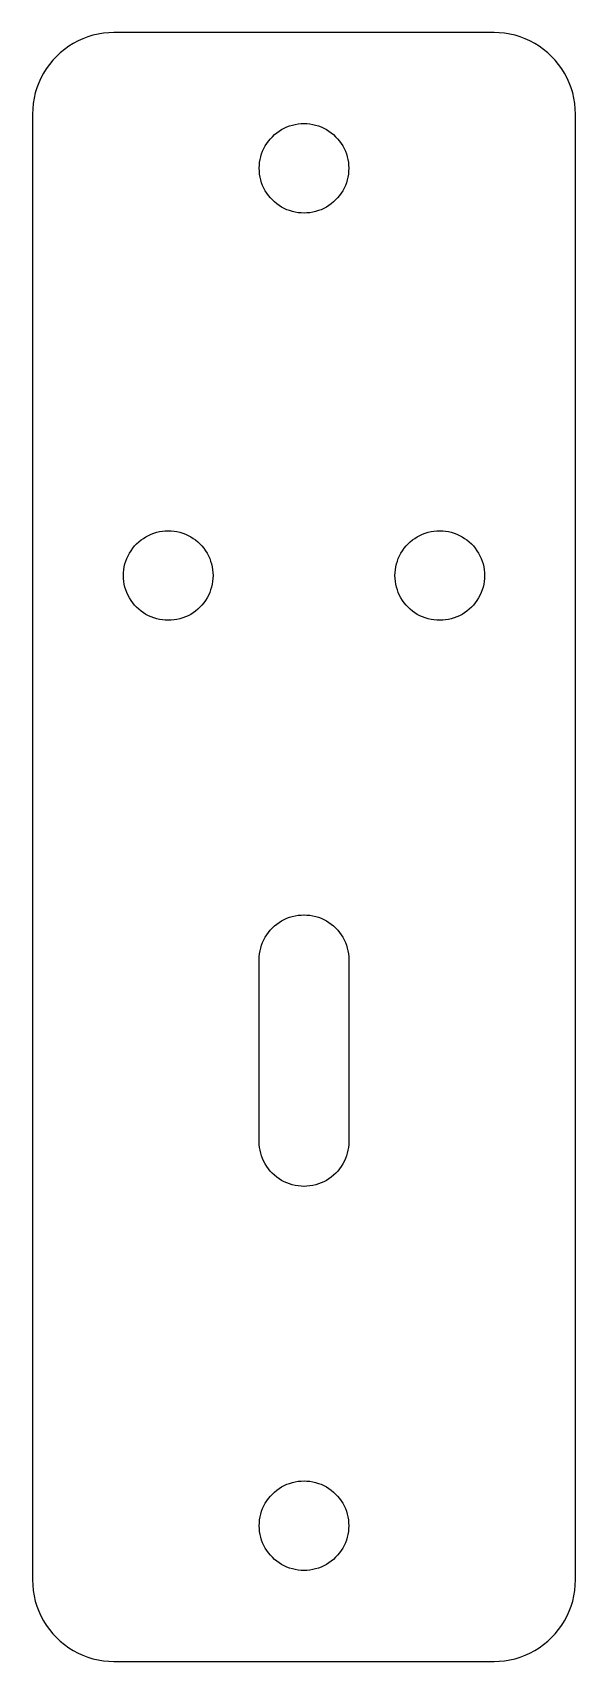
# Model space of a CAD drawing. Header units: millimetres. Extents: x -20 to 20, y -60 to 60.
import ezdxf

# ---------------------------------------------------------------- set-up
doc = ezdxf.new("R2010")
doc.units = ezdxf.units.MM

msp = doc.modelspace()

# ---------------------------------------------------------------- linework, layer by layer
at = {"layer": 'SCHNITT'}
for points in [[(14.39, -59.99), (14.78, -59.95), (15.17, -59.88), (15.55, -59.8), (15.93, -59.68), (16.3, -59.54), (16.65, -59.38), (17, -59.2), (17.33, -58.99), (17.65, -58.76), (17.96, -58.51), (18.24, -58.24), (18.51, -57.96), (18.76, -57.65), (18.99, -57.33), (19.2, -57), (19.38, -56.65), (19.54, -56.3), (19.68, -55.93), (19.8, -55.55), (19.88, -55.17), (19.95, -54.78), (19.99, -54.39), (20, -54), (20, 54), (19.99, 54.39), (19.95, 54.78), (19.88, 55.17), (19.8, 55.55), (19.68, 55.93), (19.54, 56.3), (19.38, 56.65), (19.2, 57), (18.99, 57.33), (18.76, 57.65), (18.51, 57.96), (18.24, 58.24), (17.96, 58.51), (17.65, 58.76), (17.33, 58.99), (17, 59.2), (16.65, 59.38), (16.3, 59.54), (15.93, 59.68), (15.55, 59.8), (15.17, 59.88), (14.78, 59.95), (14.39, 59.99), (14, 60), (-14, 60), (-14.39, 59.99), (-14.78, 59.95), (-15.17, 59.88), (-15.55, 59.8), (-15.93, 59.68), (-16.3, 59.54), (-16.65, 59.38), (-17, 59.2), (-17.33, 58.99), (-17.65, 58.76), (-17.96, 58.51), (-18.24, 58.24), (-18.51, 57.96), (-18.76, 57.65), (-18.99, 57.33), (-19.2, 57), (-19.38, 56.65), (-19.54, 56.3), (-19.68, 55.93), (-19.8, 55.55), (-19.88, 55.17), (-19.95, 54.78), (-19.99, 54.39), (-20, 54), (-20, -54), (-19.99, -54.39), (-19.95, -54.78), (-19.88, -55.17), (-19.8, -55.55), (-19.68, -55.93), (-19.54, -56.3), (-19.38, -56.65), (-19.2, -57), (-18.99, -57.33), (-18.76, -57.65), (-18.51, -57.96), (-18.24, -58.24), (-17.96, -58.51), (-17.65, -58.76), (-17.33, -58.99), (-17, -59.2), (-16.65, -59.38), (-16.3, -59.54), (-15.93, -59.68), (-15.55, -59.8), (-15.17, -59.88), (-14.78, -59.95), (-14.39, -59.99), (-14, -60), (14, -60)], [(-0.22, 46.71), (-0.43, 46.73), (-0.64, 46.76), (-0.85, 46.81), (-1.06, 46.88), (-1.26, 46.95), (-1.46, 47.04), (-1.65, 47.14), (-1.83, 47.26), (-2.01, 47.38), (-2.18, 47.52), (-2.33, 47.67), (-2.48, 47.82), (-2.62, 47.99), (-2.74, 48.17), (-2.86, 48.35), (-2.96, 48.54), (-3.05, 48.74), (-3.12, 48.94), (-3.19, 49.15), (-3.24, 49.36), (-3.27, 49.57), (-3.29, 49.78), (-3.3, 50), (-3.29, 50.22), (-3.27, 50.43), (-3.24, 50.64), (-3.19, 50.85), (-3.12, 51.06), (-3.05, 51.26), (-2.96, 51.46), (-2.86, 51.65), (-2.74, 51.83), (-2.62, 52.01), (-2.48, 52.18), (-2.33, 52.33), (-2.18, 52.48), (-2.01, 52.62), (-1.83, 52.74), (-1.65, 52.86), (-1.46, 52.96), (-1.26, 53.05), (-1.06, 53.12), (-0.85, 53.19), (-0.64, 53.24), (-0.43, 53.27), (-0.22, 53.29), (0, 53.3), (0.22, 53.29), (0.43, 53.27), (0.64, 53.24), (0.85, 53.19), (1.06, 53.12), (1.26, 53.05), (1.46, 52.96), (1.65, 52.86), (1.83, 52.74), (2.01, 52.62), (2.18, 52.48), (2.33, 52.33), (2.48, 52.18), (2.62, 52.01), (2.74, 51.83), (2.86, 51.65), (2.96, 51.46), (3.05, 51.26), (3.12, 51.06), (3.19, 50.85), (3.24, 50.64), (3.27, 50.43), (3.29, 50.22), (3.3, 50), (3.29, 49.78), (3.27, 49.57), (3.24, 49.36), (3.19, 49.15), (3.12, 48.94), (3.05, 48.74), (2.96, 48.54), (2.86, 48.35), (2.74, 48.17), (2.62, 47.99), (2.48, 47.82), (2.33, 47.67), (2.18, 47.52), (2.01, 47.38), (1.83, 47.26), (1.65, 47.14), (1.46, 47.04), (1.26, 46.95), (1.06, 46.88), (0.85, 46.81), (0.64, 46.76), (0.43, 46.73), (0.22, 46.71), (0, 46.7)], [(-10.22, 16.71), (-10.43, 16.73), (-10.64, 16.76), (-10.85, 16.81), (-11.06, 16.88), (-11.26, 16.95), (-11.46, 17.04), (-11.65, 17.14), (-11.83, 17.26), (-12.01, 17.38), (-12.18, 17.52), (-12.33, 17.67), (-12.48, 17.82), (-12.62, 17.99), (-12.74, 18.17), (-12.86, 18.35), (-12.96, 18.54), (-13.05, 18.74), (-13.12, 18.94), (-13.19, 19.15), (-13.24, 19.36), (-13.27, 19.57), (-13.29, 19.78), (-13.3, 20), (-13.29, 20.22), (-13.27, 20.43), (-13.24, 20.64), (-13.19, 20.85), (-13.12, 21.06), (-13.05, 21.26), (-12.96, 21.46), (-12.86, 21.65), (-12.74, 21.83), (-12.62, 22.01), (-12.48, 22.18), (-12.33, 22.33), (-12.18, 22.48), (-12.01, 22.62), (-11.83, 22.74), (-11.65, 22.86), (-11.46, 22.96), (-11.26, 23.05), (-11.06, 23.12), (-10.85, 23.19), (-10.64, 23.24), (-10.43, 23.27), (-10.22, 23.29), (-10, 23.3), (-9.78, 23.29), (-9.57, 23.27), (-9.36, 23.24), (-9.15, 23.19), (-8.94, 23.12), (-8.74, 23.05), (-8.54, 22.96), (-8.35, 22.86), (-8.17, 22.74), (-7.99, 22.62), (-7.82, 22.48), (-7.67, 22.33), (-7.52, 22.18), (-7.38, 22.01), (-7.26, 21.83), (-7.14, 21.65), (-7.04, 21.46), (-6.95, 21.26), (-6.88, 21.06), (-6.81, 20.85), (-6.76, 20.64), (-6.73, 20.43), (-6.71, 20.22), (-6.7, 20), (-6.71, 19.78), (-6.73, 19.57), (-6.76, 19.36), (-6.81, 19.15), (-6.88, 18.94), (-6.95, 18.74), (-7.04, 18.54), (-7.14, 18.35), (-7.26, 18.17), (-7.38, 17.99), (-7.52, 17.82), (-7.67, 17.67), (-7.82, 17.52), (-7.99, 17.38), (-8.17, 17.26), (-8.35, 17.14), (-8.54, 17.04), (-8.74, 16.95), (-8.94, 16.88), (-9.15, 16.81), (-9.36, 16.76), (-9.57, 16.73), (-9.78, 16.71), (-10, 16.7)], [(9.78, 16.71), (9.57, 16.73), (9.36, 16.76), (9.15, 16.81), (8.94, 16.88), (8.74, 16.95), (8.54, 17.04), (8.35, 17.14), (8.17, 17.26), (7.99, 17.38), (7.82, 17.52), (7.67, 17.67), (7.52, 17.82), (7.38, 17.99), (7.26, 18.17), (7.14, 18.35), (7.04, 18.54), (6.95, 18.74), (6.88, 18.94), (6.81, 19.15), (6.76, 19.36), (6.73, 19.57), (6.71, 19.78), (6.7, 20), (6.71, 20.22), (6.73, 20.43), (6.76, 20.64), (6.81, 20.85), (6.88, 21.06), (6.95, 21.26), (7.04, 21.46), (7.14, 21.65), (7.26, 21.83), (7.38, 22.01), (7.52, 22.18), (7.67, 22.33), (7.82, 22.48), (7.99, 22.62), (8.17, 22.74), (8.35, 22.86), (8.54, 22.96), (8.74, 23.05), (8.94, 23.12), (9.15, 23.19), (9.36, 23.24), (9.57, 23.27), (9.78, 23.29), (10, 23.3), (10.22, 23.29), (10.43, 23.27), (10.64, 23.24), (10.85, 23.19), (11.06, 23.12), (11.26, 23.05), (11.46, 22.96), (11.65, 22.86), (11.83, 22.74), (12.01, 22.62), (12.18, 22.48), (12.33, 22.33), (12.48, 22.18), (12.62, 22.01), (12.74, 21.83), (12.86, 21.65), (12.96, 21.46), (13.05, 21.26), (13.12, 21.06), (13.19, 20.85), (13.24, 20.64), (13.27, 20.43), (13.29, 20.22), (13.3, 20), (13.29, 19.78), (13.27, 19.57), (13.24, 19.36), (13.19, 19.15), (13.12, 18.94), (13.05, 18.74), (12.96, 18.54), (12.86, 18.35), (12.74, 18.17), (12.62, 17.99), (12.48, 17.82), (12.33, 17.67), (12.18, 17.52), (12.01, 17.38), (11.83, 17.26), (11.65, 17.14), (11.46, 17.04), (11.26, 16.95), (11.06, 16.88), (10.85, 16.81), (10.64, 16.76), (10.43, 16.73), (10.22, 16.71), (10, 16.7)], [(-0.01, -25), (-0.22, -24.99), (-0.44, -24.97), (-0.65, -24.94), (-0.86, -24.89), (-1.07, -24.82), (-1.27, -24.75), (-1.46, -24.66), (-1.66, -24.56), (-1.84, -24.44), (-2.01, -24.32), (-2.18, -24.18), (-2.34, -24.03), (-2.49, -23.88), (-2.62, -23.71), (-2.75, -23.53), (-2.86, -23.35), (-2.96, -23.16), (-3.05, -22.96), (-3.13, -22.76), (-3.19, -22.55), (-3.24, -22.34), (-3.28, -22.13), (-3.3, -21.92), (-3.3, -21.7), (-3.3, -8.3), (-3.3, -8.08), (-3.28, -7.87), (-3.24, -7.66), (-3.19, -7.45), (-3.13, -7.24), (-3.05, -7.04), (-2.96, -6.84), (-2.86, -6.65), (-2.75, -6.47), (-2.62, -6.29), (-2.49, -6.12), (-2.34, -5.97), (-2.18, -5.82), (-2.01, -5.68), (-1.84, -5.56), (-1.66, -5.44), (-1.46, -5.34), (-1.27, -5.25), (-1.07, -5.18), (-0.86, -5.11), (-0.65, -5.06), (-0.44, -5.03), (-0.22, -5.01), (-0.01, -5), (0.01, -5), (0.22, -5.01), (0.44, -5.03), (0.65, -5.06), (0.86, -5.11), (1.07, -5.18), (1.27, -5.25), (1.46, -5.34), (1.66, -5.44), (1.84, -5.56), (2.01, -5.68), (2.18, -5.82), (2.34, -5.97), (2.49, -6.12), (2.62, -6.29), (2.75, -6.47), (2.86, -6.65), (2.96, -6.84), (3.05, -7.04), (3.13, -7.24), (3.19, -7.45), (3.24, -7.66), (3.28, -7.87), (3.3, -8.08), (3.3, -8.3), (3.3, -21.7), (3.3, -21.92), (3.28, -22.13), (3.24, -22.34), (3.19, -22.55), (3.13, -22.76), (3.05, -22.96), (2.96, -23.16), (2.86, -23.35), (2.75, -23.53), (2.62, -23.71), (2.49, -23.88), (2.34, -24.03), (2.18, -24.18), (2.01, -24.32), (1.84, -24.44), (1.66, -24.56), (1.46, -24.66), (1.27, -24.75), (1.07, -24.82), (0.86, -24.89), (0.65, -24.94), (0.44, -24.97), (0.22, -24.99), (0.01, -25)], [(-0.22, -53.29), (-0.43, -53.27), (-0.64, -53.24), (-0.85, -53.19), (-1.06, -53.12), (-1.26, -53.05), (-1.46, -52.96), (-1.65, -52.86), (-1.83, -52.74), (-2.01, -52.62), (-2.18, -52.48), (-2.33, -52.33), (-2.48, -52.18), (-2.62, -52.01), (-2.74, -51.83), (-2.86, -51.65), (-2.96, -51.46), (-3.05, -51.26), (-3.12, -51.06), (-3.19, -50.85), (-3.24, -50.64), (-3.27, -50.43), (-3.29, -50.22), (-3.3, -50), (-3.29, -49.78), (-3.27, -49.57), (-3.24, -49.36), (-3.19, -49.15), (-3.12, -48.94), (-3.05, -48.74), (-2.96, -48.54), (-2.86, -48.35), (-2.74, -48.17), (-2.62, -47.99), (-2.48, -47.82), (-2.33, -47.67), (-2.18, -47.52), (-2.01, -47.38), (-1.83, -47.26), (-1.65, -47.14), (-1.46, -47.04), (-1.26, -46.95), (-1.06, -46.88), (-0.85, -46.81), (-0.64, -46.76), (-0.43, -46.73), (-0.22, -46.71), (0, -46.7), (0.22, -46.71), (0.43, -46.73), (0.64, -46.76), (0.85, -46.81), (1.06, -46.88), (1.26, -46.95), (1.46, -47.04), (1.65, -47.14), (1.83, -47.26), (2.01, -47.38), (2.18, -47.52), (2.33, -47.67), (2.48, -47.82), (2.62, -47.99), (2.74, -48.17), (2.86, -48.35), (2.96, -48.54), (3.05, -48.74), (3.12, -48.94), (3.19, -49.15), (3.24, -49.36), (3.27, -49.57), (3.29, -49.78), (3.3, -50), (3.29, -50.22), (3.27, -50.43), (3.24, -50.64), (3.19, -50.85), (3.12, -51.06), (3.05, -51.26), (2.96, -51.46), (2.86, -51.65), (2.74, -51.83), (2.62, -52.01), (2.48, -52.18), (2.33, -52.33), (2.18, -52.48), (2.01, -52.62), (1.83, -52.74), (1.65, -52.86), (1.46, -52.96), (1.26, -53.05), (1.06, -53.12), (0.85, -53.19), (0.64, -53.24), (0.43, -53.27), (0.22, -53.29), (0, -53.3)]]:
    msp.add_lwpolyline(points, close=True, dxfattribs=at)

doc.saveas('drawing.dxf')
